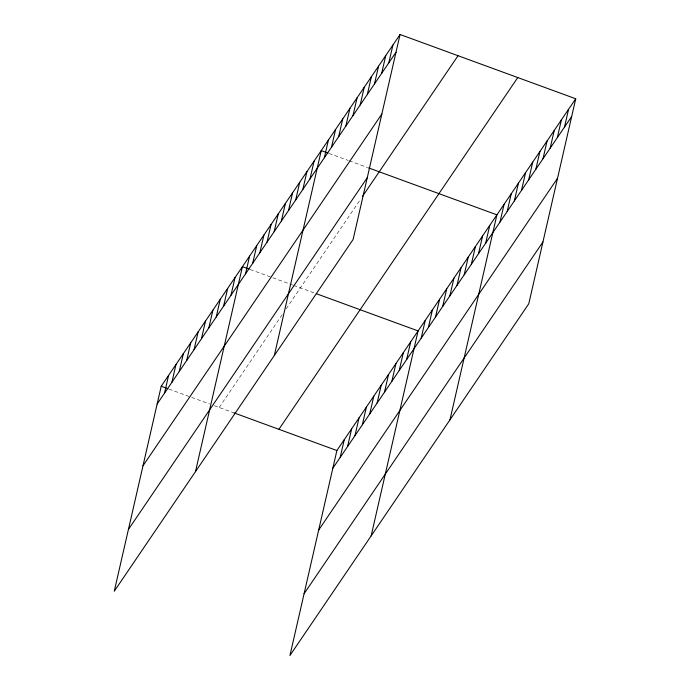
<?xml version="1.0" encoding="UTF-8"?>
<svg xmlns="http://www.w3.org/2000/svg" width="690" height="690" viewBox="0 0 690 690"><rect width="100%" height="100%" fill="white"/><g stroke="black" fill="none" stroke-linecap="round" stroke-linejoin="round"><path stroke-width="0.52" stroke-dasharray="3.45 2.59" d="M219.179 407.471L282.219 314.631M286.195 308.775L360.706 199.048M328.975 153.413L348.295 160.477M349.261 160.83L367.623 167.549M250.151 269.488L288.799 283.625M289.765 283.978L292.663 285.039M293.63 285.393L314.329 292.965M168.938 389.091L209.518 403.935M214.349 405.703L234.117 412.93"/><path stroke-width="1.03" d="M400.062 34.5L161.21 386.262L114.264 591.235L353.116 239.473L400.062 34.5L575.736 98.765L528.79 303.738L289.938 655.5L336.884 450.527L575.736 98.765M164.53 393.128L168.593 375.386M171.913 382.26L175.976 364.518M179.297 371.384L183.359 353.642M186.68 360.516L190.742 342.766M194.062 349.64L198.125 331.899M201.446 338.764L205.508 321.022M208.829 327.897L212.891 310.155M216.212 317.021L220.274 299.279M223.595 306.153L227.657 288.411M230.978 295.277L235.04 277.535M195.477 471.641L242.423 266.659L249.185 269.135M245.519 273.852L249.59 256.111M252.687 263.295L256.749 245.554M259.854 252.747L263.916 235.005M267.021 242.19L271.084 224.448M274.189 231.642L278.251 213.9M281.348 221.085L285.419 203.343M288.515 210.536L292.577 192.795M295.682 199.979L299.745 182.238M302.85 189.431L306.912 171.689M310.017 178.874L314.079 161.132M274.301 355.557L321.247 150.584L328.009 153.059M324.343 157.768L328.406 140.027M331.511 147.22L335.573 129.478M338.678 136.663L342.74 118.922M345.845 126.115L349.908 108.373M353.004 115.558L357.075 97.816M360.171 105.009L364.234 87.268M367.339 94.452L371.401 76.711M374.506 83.904L378.569 66.162M381.673 73.347L385.736 55.605M388.832 62.799L392.903 45.057M340.204 457.392L344.267 439.651M347.579 446.516L351.65 428.775M354.962 435.649L359.033 417.907M362.345 424.773L366.416 407.031M369.728 413.905L373.799 396.163M377.111 403.029L381.182 385.287M384.494 392.162L388.556 374.411M391.877 381.285L395.939 363.544M399.26 370.409L403.322 352.668M406.643 359.542L410.705 341.8M371.142 535.897L418.088 330.924L316.322 293.699M421.193 338.117L425.256 320.376M428.361 327.56L432.423 309.819M435.528 317.012L439.59 299.262M442.687 306.455L446.758 288.713M449.854 295.906L453.916 278.156M457.022 285.349L461.084 267.608M464.189 274.801L468.251 257.051M471.356 264.244L475.419 246.503M478.515 253.696L482.586 235.946M485.682 243.139L489.745 225.397M449.966 419.822L496.912 214.84L368.589 167.903M500.017 222.033L504.08 204.292M507.185 211.476L511.247 193.735M514.343 200.928L518.414 183.186M521.511 190.371L525.573 172.629M528.678 179.823L532.74 162.081M535.845 169.266L539.908 151.524M543.013 158.717L547.075 140.976M550.172 148.16L554.243 130.419M557.339 137.612L561.401 119.87M564.506 127.055L568.569 109.313M157.148 404.004L396 52.242M142.994 465.793L381.846 114.031M128.418 529.454L367.27 177.692M362.491 196.409L458.039 55.709M278.907 429.318L517.767 77.556M332.822 468.268L571.674 116.507M318.668 530.049L557.52 178.296M304.083 593.711L542.944 241.948M161.21 386.262L167.972 388.737M234.117 412.93L336.884 450.527"/></g></svg>
